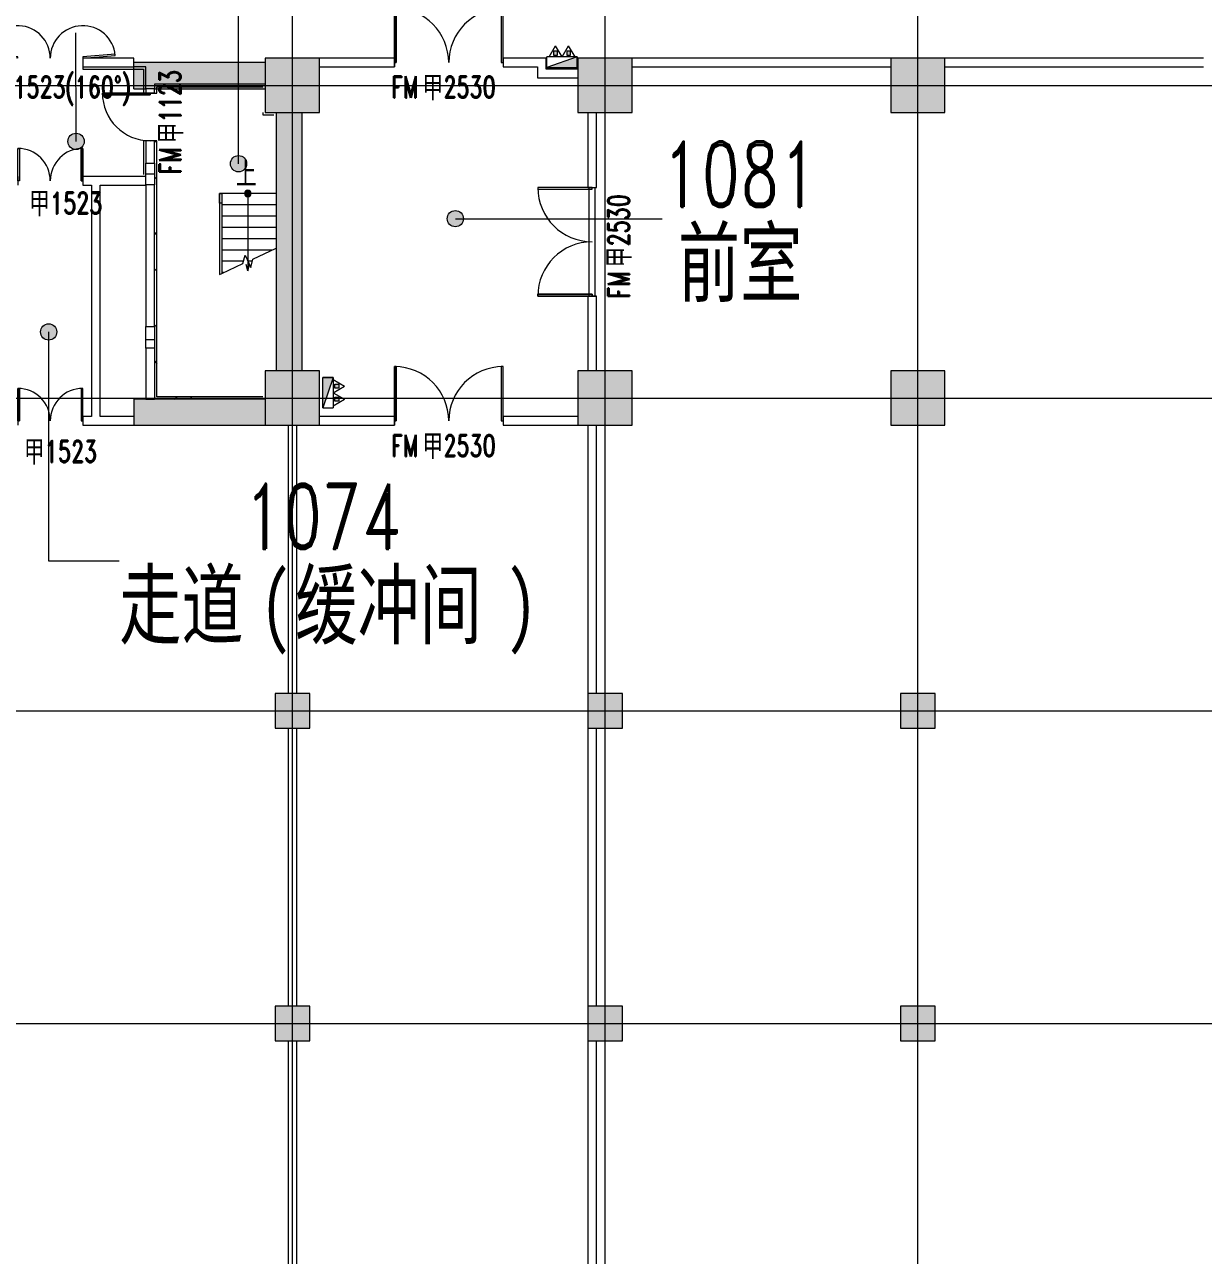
# Model space of a CAD drawing. Header units: millimetres. Extents: x -76632 to 443185, y -33181 to 192400.
# Drawn here: x 15434 to 42575, y 88261 to 116600 of the extents above; entities that cross this region are included whole.
import ezdxf

# ---------------------------------------------------------------- set-up
doc = ezdxf.new("R2010")
doc.units = ezdxf.units.MM
doc.linetypes.add('架空线', pattern=[3.97, 2.38, -1.59])
doc.linetypes.add('轴网线', pattern=[22.04, 18.38, -1.83, 0, -1.83])
doc.layers.get('0').update_dxf_attribs({"color": 8})
doc.layers.get('Defpoints').update_dxf_attribs({"color": 8})
for name, color, linetype, lineweight in [('A-ANNO-DIMS', 8, 'Continuous', 9), ('A-ANNO-NOTE', 8, 'Continuous', 5), ('A-AREA-IDEN', 8, 'Continuous', 9), ('A-DETL-GENF', 8, 'Continuous', 18), ('A-DOOR', 8, 'Continuous', 5), ('A-DOOR-IDEN', 8, 'Continuous', 9), ('A-DOOR-OPNG', 8, 'Continuous', 5), ('A-FLOR-HRAL', 8, 'Continuous', 5), ('A-WALL', 8, 'Continuous', 5), ('A-WALL-PATT', 8, 'Continuous', 9), ('M-EQPM', 8, 'Continuous', 5), ('S-COLS', 8, 'Continuous', 5), ('S-GRID', 8, 'Continuous', 9), ('S-STRS', 8, 'Continuous', 5), ('S-STRS-MBND', 8, 'Continuous', 5)]:
    doc.layers.add(name, color=color, linetype=linetype, lineweight=lineweight)
doc.styles.add('RomanD', font='romand__.ttf', dxfattribs={"width": 0.7, "height": 1500})
doc.styles.add('RomanD_1', font='romand__.ttf', dxfattribs={"width": 0.7, "height": 500})
doc.styles.add('RomanD_6', font='romand__.ttf', dxfattribs={"width": 0.65, "height": 350})
doc.styles.add('仿宋', font='simfang.ttf', dxfattribs={"width": 0.7, "height": 500})
doc.styles.add('仿宋_2', font='simfang.ttf', dxfattribs={"width": 0.7, "height": 1500})
doc.styles.add('微软雅黑', font='Microsoft YaHei.ttf', dxfattribs={"width": 0.7, "height": 500})
doc.dimstyles.new('0_5', dxfattribs={"dimscale": 304.8, "dimtxt": 351.251157, "dimasz": 0, "dimexe": 0.82021, "dimexo": 0.0625, "dimgap": 0, "dimtad": 1, "dimdec": 0, "dimzin": 0, "dimdsep": 46, "dimtxsty": 'RomanD_6', "dimblk1": 'NONE', "dimblk2": 'NONE', "dimsah": 1, "dimcen": 0.09, "dimazin": 0, "dimtfac": 1, "dimtdec": 4, "dimtix": 1, "dimtmove": 0, "dimatfit": 3, "dimfxl": 0.82021, "dimfxlon": 1, "dimtvp": 1, "dimtolj": 1, "dimtzin": 0, "dimlwd": 18, "dimlwe": 18, "dimarcsym": 2})
doc.dimstyles.new('0_7mm', dxfattribs={"dimscale": 304.8, "dimtxt": 351.251157, "dimasz": 0.82021, "dimexe": 1.64042, "dimexo": 0.0625, "dimgap": 0, "dimtad": 1, "dimdec": 0, "dimzin": 0, "dimdsep": 46, "dimtxsty": 'RomanD_6', "dimblk1": 'OBLIQUE', "dimblk2": 'OBLIQUE', "dimsah": 1, "dimcen": 0.09, "dimazin": 0, "dimtfac": 1, "dimtdec": 4, "dimtix": 1, "dimtmove": 0, "dimatfit": 3, "dimfxl": 1.64042, "dimfxlon": 1, "dimtvp": 1, "dimtolj": 1, "dimtzin": 0, "dimlwd": 18, "dimlwe": 18, "dimarcsym": 2})
pattern_1 = [(45, (-4e-09, 0), (-1060.66, 1060.66), []), (135, (-4e-09, 0), (-1060.66, -1060.66), [])]

# ---------------------------------------------------------------- blocks, each defined once
blk = doc.blocks.new('X-ST-F3-01-C-001_HLP2_rvt-1-LAY-1F-1_500-A')
at = {"layer": 'S-COLS', "true_color": 0x808080}
for points in [[(22225, 114575), (22225, 115825), (20975, 115825), (20975, 114575), (21825, 114575)], [(29425, 114575), (29425, 115825), (28175, 115825), (28175, 114575)], [(36625, 114575), (36625, 115825), (35375, 115825), (35375, 114575)], [(21259, 107375), (22225, 107375), (22225, 108625), (20975, 108625), (20975, 107375)], [(29425, 107375), (29425, 108625), (28175, 108625), (28175, 107375), (28600, 107375)], [(35375, 107375), (36625, 107375), (36625, 108625), (35375, 108625), (35375, 107750)], [(21500, 100400), (22000, 100400), (22000, 101200), (21200, 101200), (21200, 100400), (21259, 100400)], [(29200, 100400), (29200, 101200), (28400, 101200), (28400, 100400), (28600, 100400)], [(35600, 100400), (36400, 100400), (36400, 101200), (35600, 101200)], [(21200, 93200), (22000, 93200), (22000, 94000), (21200, 94000), (21200, 93474)], [(28600, 93200), (29200, 93200), (29200, 94000), (28400, 94000), (28400, 93200), (28467, 93200)], [(36400, 93200), (36400, 94000), (35600, 94000), (35600, 93200)]]:
    blk.add_hatch(color=8, dxfattribs=at).paths.add_polyline_path(points, flags=0)
at = {"layer": 'S-COLS', "color": 7, "lineweight": 9}
for p, q in [((22225, 115825), (20975, 115825)), ((20975, 115825), (20975, 114575)), ((22225, 114575), (22225, 115825)), ((29425, 115825), (28175, 115825)), ((28175, 115825), (28175, 114575)), ((29425, 114575), (29425, 115825)), ((36625, 115825), (35375, 115825)), ((35375, 115825), (35375, 114575)), ((36625, 114575), (36625, 115825)), ((20975, 114575), (22225, 114575)), ((28175, 114575), (29425, 114575)), ((35375, 114575), (36625, 114575)), ((22225, 108625), (20975, 108625)), ((20975, 108625), (20975, 107375)), ((22225, 107375), (22225, 108625)), ((29425, 108625), (28175, 108625)), ((28175, 108625), (28175, 107375)), ((29425, 107375), (29425, 108625)), ((36625, 108625), (35375, 108625)), ((35375, 108625), (35375, 107375)), ((36625, 107375), (36625, 108625)), ((20975, 107375), (22225, 107375)), ((28175, 107375), (29425, 107375)), ((35375, 107375), (36625, 107375)), ((22000, 101200), (21200, 101200)), ((21200, 101200), (21200, 100400)), ((22000, 100400), (22000, 101200)), ((29200, 101200), (28400, 101200)), ((28400, 101200), (28400, 100400)), ((29200, 100400), (29200, 101200)), ((36400, 101200), (35600, 101200)), ((35600, 101200), (35600, 100400)), ((36400, 100400), (36400, 101200)), ((21200, 100400), (22000, 100400)), ((28400, 100400), (29200, 100400)), ((35600, 100400), (36400, 100400)), ((22000, 94000), (21200, 94000)), ((21200, 94000), (21200, 93200)), ((22000, 93200), (22000, 94000)), ((29200, 94000), (28400, 94000)), ((28400, 94000), (28400, 93200)), ((29200, 93200), (29200, 94000)), ((36400, 94000), (35600, 94000)), ((35600, 94000), (35600, 93200)), ((36400, 93200), (36400, 94000)), ((21200, 93200), (22000, 93200)), ((28400, 93200), (29200, 93200)), ((35600, 93200), (36400, 93200))]:
    blk.add_line(p, q, dxfattribs=at)
at = {"layer": 'S-COLS', "color": 7}
for p, q in [((18225, 113160), (18225, 113410)), ((18225, 113410), (18425, 113410)), ((18425, 113410), (18425, 113160)), ((18425, 113160), (18225, 113160)), ((18225, 112910), (18225, 113160)), ((18425, 113160), (18425, 112910)), ((18425, 112910), (18225, 112910)), ((18225, 109650), (18425, 109650)), ((18225, 109350), (18225, 109650)), ((18425, 109650), (18425, 109350)), ((18225, 109150), (18225, 109350)), ((18225, 109350), (18425, 109350)), ((18425, 109150), (18225, 109150)), ((18425, 109350), (18425, 109150))]:
    blk.add_line(p, q, dxfattribs=at)
blk = doc.blocks.new('顶部扶栏类型 - 顶部扶栏_内部_-1074790-LAY-1F-1_500-A')
at = {"layer": 'A-FLOR-HRAL', "lineweight": 15}
for p, q in [((19925, 112710), (19975, 112710)), ((19925, 112490), (19925, 112710)), ((19975, 112710), (19975, 112490)), ((19975, 112490), (19925, 112490))]:
    blk.add_line(p, q, dxfattribs=at)
blk = doc.blocks.new('顶部扶栏类型 - 顶部扶栏_内部_-V12-LAY-1F-1_500-A')
at = {"layer": 'A-FLOR-HRAL', "lineweight": 15}
for p, q in [((19975, 112710), (19925, 112710)), ((19925, 112710), (19925, 110847)), ((19975, 112710), (19975, 110870)), ((19925, 110847), (19975, 110870))]:
    blk.add_line(p, q, dxfattribs=at)
blk = doc.blocks.new('上楼梯路径-C - 顺砌剖面-1864285-LAY-1F-1_500-A')
at = {"layer": 'A-DETL-GENF', "true_color": 0x808080}
blk.add_hatch(color=8, dxfattribs=at).paths.add_polyline_path([(0, -75), (19, -72), (53, -53), (72, -19), (72, 19), (53, 53), (19, 72), (-19, 72), (-53, 53), (-65, 38), (-75, 0), (-65, -37), (-37, -65), (-19, -72)], flags=0)
at = {"layer": 'A-DETL-GENF'}
for p, q in [((0, 0), (0, -75)), ((0, -75), (0, -1780)), ((0, -1780), (-39, -1635)), ((0, -1780), (39, -1635))]:
    blk.add_line(p, q, dxfattribs=at)
for start, end in [(90, 270), (270, 90)]:
    blk.add_arc((0, 0), 75, start, end, dxfattribs=at)
blk = doc.blocks.new('AR-F3-00-STA-001_HLP2_rvt-1-LAY-1F-1_500-A')
at = {"layer": 'S-STRS', "lineweight": 15}
for p, q in [((20500, 112710), (19975, 112710)), ((20650, 112710), (20500, 112710)), ((21225, 112710), (20650, 112710)), ((21225, 112450), (19975, 112450)), ((21225, 112190), (19975, 112190)), ((21225, 111930), (19975, 111930)), ((21225, 111670), (19975, 111670)), ((21133, 111410), (19975, 111410)), ((20475, 111150), (19975, 111150)), ((20675, 111150), (20575, 111150)), ((20017, 110890), (19975, 110890))]:
    blk.add_line(p, q, dxfattribs=at)
at = {"layer": 'S-STRS', "linetype": '架空线', "lineweight": 15}
for p, q in [((20500, 112710), (19975, 112710)), ((20650, 112710), (20500, 112710)), ((21225, 112710), (20650, 112710)), ((21225, 112450), (19975, 112450)), ((21225, 112190), (19975, 112190)), ((21225, 111930), (19975, 111930)), ((21225, 111670), (19975, 111670)), ((21133, 111410), (19975, 111410)), ((20475, 111150), (19975, 111150)), ((20675, 111150), (20575, 111150)), ((20017, 110890), (19975, 110890))]:
    blk.add_line(p, q, dxfattribs=at)
at = {"layer": 'S-STRS-MBND', "lineweight": 15}
for p, q in [((20688, 111203), (21225, 111453)), ((19975, 110870), (20462, 111097)), ((20462, 111097), (20509, 111292)), ((20509, 111292), (20641, 111008)), ((20641, 111008), (20688, 111203))]:
    blk.add_line(p, q, dxfattribs=at)
at = {"color": 2, "lineweight": 15, "true_color": 0xffff00}
for name in ['顶部扶栏类型 - 顶部扶栏_内部_-1074790-LAY-1F-1_500-A', '顶部扶栏类型 - 顶部扶栏_内部_-V12-LAY-1F-1_500-A']:
    blk.add_blockref(name, (0, 0), dxfattribs=at)
at = {"lineweight": 15}
blk.add_blockref('上楼梯路径-C - 顺砌剖面-1864285-LAY-1F-1_500-A', (20575, 112710), dxfattribs=at)
at = {"layer": 'A-ANNO-NOTE', "color": 7, "lineweight": 15, "insert": (20298, 113420), "char_height": 500, "width": 673.42, "attachment_point": 1, "style": '仿宋'}
blk.add_mtext('\\f仿宋|b0|i0|c134|p49|;\\W.7;上', dxfattribs=at)
blk = doc.blocks.new('双扇平开门-角度可调 - FM甲1523_160__-4715204-LAY-1F-1_500-A')
at = {"layer": 'A-DOOR'}
for p, q in [((-750, -100), (-1497, -165)), ((-1494, -195), (-747, -130)), ((-747, -130), (-750, -100)), ((750, -100), (747, -130)), ((747, -130), (1494, -195)), ((750, -100), (1497, -165))]:
    blk.add_line(p, q, dxfattribs=at)
for centre, start, end in [((-750, -100), 185, 0), ((750, -100), 180, 355)]:
    blk.add_arc(centre, 750, start, end, dxfattribs=at)
blk = doc.blocks.new('双扇平开防火门_带观察窗 - FM甲1523-4642620-LAY-1F-1_500-A')
at = {"layer": 'A-DOOR'}
for p, q in [((-750, 0), (-750, 750)), ((-750, 750), (-710, 750)), ((-750, 750), (-750, 550)), ((-710, 750), (-750, 750)), ((-710, 750), (-710, 0)), ((-710, 550), (-710, 750)), ((750, 750), (710, 750)), ((710, 750), (710, 0)), ((750, 750), (710, 750)), ((710, 750), (710, 550)), ((750, 0), (750, 750)), ((750, 550), (750, 750)), ((-750, 550), (-750, 350)), ((-750, 350), (-750, 0)), ((-710, 350), (-710, 550)), ((-710, 0), (-710, 350)), ((710, 550), (710, 350)), ((710, 350), (710, 0)), ((750, 350), (750, 550)), ((750, 0), (750, 350)), ((-710, 0), (-750, 0)), ((-750, 0), (-710, 0)), ((710, 0), (750, 0)), ((710, 0), (750, 0))]:
    blk.add_line(p, q, dxfattribs=at)
for centre, start, end in [((-750, 0), 0, 90), ((750, 0), 90, 180)]:
    blk.add_arc(centre, 750, start, end, dxfattribs=at)
at = {"layer": 'A-DOOR-OPNG'}
for p, q in [((-750, 100), (-750, -100)), ((750, 100), (750, -100))]:
    blk.add_line(p, q, dxfattribs=at)
blk = doc.blocks.new('单扇平开防火门_带观察窗 - FM甲1123-4703327-LAY-1F-1_500-A')
at = {"layer": 'A-DOOR'}
for p, q in [((550, 1100), (510, 1100)), ((510, 1100), (510, 0)), ((510, 1100), (550, 1100)), ((510, 900), (510, 1100)), ((510, 700), (510, 900)), ((550, 0), (550, 1100)), ((550, 1100), (550, 900)), ((550, 900), (550, 700)), ((510, 0), (510, 700)), ((550, 700), (550, 0)), ((510, 0), (550, 0)), ((550, 0), (510, 0))]:
    blk.add_line(p, q, dxfattribs=at)
blk.add_arc((550, 0), 1100, 90, 180, dxfattribs=at)
at = {"layer": 'A-DOOR-OPNG'}
for p, q in [((-550, -100), (-550, 100)), ((550, -99), (550, 100))]:
    blk.add_line(p, q, dxfattribs=at)
blk = doc.blocks.new('双扇平开防火门_带观察窗 - FM甲1523-4643333-LAY-1F-1_500-A')
at = {"layer": 'A-DOOR'}
for p, q in [((-710, 0), (-750, 0)), ((-750, 0), (-750, -750)), ((-750, 0), (-710, 0)), ((-750, -350), (-750, 0)), ((-710, -750), (-710, 0)), ((-710, 0), (-710, -350)), ((710, -750), (710, 0)), ((710, 0), (750, 0)), ((750, 0), (750, -750)), ((710, 0), (750, 0)), ((710, -350), (710, 0)), ((750, 0), (750, -350)), ((-750, -550), (-750, -350)), ((-750, -750), (-750, -550)), ((-710, -350), (-710, -550)), ((-710, -550), (-710, -750)), ((710, -550), (710, -350)), ((710, -750), (710, -550)), ((750, -350), (750, -550)), ((750, -550), (750, -750)), ((-750, -750), (-710, -750)), ((-710, -750), (-750, -750)), ((750, -750), (710, -750)), ((750, -750), (710, -750))]:
    blk.add_line(p, q, dxfattribs=at)
for centre, start, end in [((-750, 0), 270, 360), ((750, 0), 180, 270)]:
    blk.add_arc(centre, 750, start, end, dxfattribs=at)
at = {"layer": 'A-DOOR-OPNG'}
for p, q in [((-750, -100), (-750, 100)), ((750, -100), (750, 100))]:
    blk.add_line(p, q, dxfattribs=at)
blk = doc.blocks.new('双扇平开防火门_带观察窗 - FM甲2530-4642848-LAY-1F-1_500-A')
at = {"layer": 'A-DOOR'}
for p, q in [((-1250, 0), (-1250, 1250)), ((-1250, 1250), (-1210, 1250)), ((-1250, 1250), (-1250, 1050)), ((-1210, 1250), (-1250, 1250)), ((-1210, 1250), (-1210, 0)), ((-1210, 1050), (-1210, 1250)), ((1250, 1250), (1210, 1250)), ((1210, 1250), (1210, 0)), ((1250, 1250), (1210, 1250)), ((1210, 1250), (1210, 1050)), ((1250, 0), (1250, 1250)), ((1250, 1050), (1250, 1250)), ((-1250, 1050), (-1250, 850)), ((-1210, 850), (-1210, 1050)), ((1210, 1050), (1210, 850)), ((1250, 850), (1250, 1050)), ((-1250, 850), (-1250, 0)), ((-1210, 0), (-1210, 850)), ((1210, 850), (1210, 0)), ((1250, 0), (1250, 850)), ((-1210, 0), (-1250, 0)), ((-1250, 0), (-1210, 0)), ((1210, 0), (1250, 0)), ((1210, 0), (1250, 0))]:
    blk.add_line(p, q, dxfattribs=at)
for centre, start, end in [((-1250, 0), 0, 90), ((1250, 0), 90, 180)]:
    blk.add_arc(centre, 1250, start, end, dxfattribs=at)
at = {"layer": 'A-DOOR-OPNG'}
for p, q in [((-1250, 100), (-1250, -100)), ((1250, 100), (1250, -100))]:
    blk.add_line(p, q, dxfattribs=at)
blk = doc.blocks.new('双扇平开防火门_带观察窗 - FM甲2530-4644539-LAY-1F-1_500-A')
at = {"layer": 'A-DOOR'}
for p, q in [((-1250, 0), (-1250, 1250)), ((-1250, 1250), (-1210, 1250)), ((-1250, 1250), (-1250, 1050)), ((-1210, 1250), (-1250, 1250)), ((-1210, 1250), (-1210, 0)), ((-1210, 1050), (-1210, 1250)), ((1250, 1250), (1210, 1250)), ((1210, 1250), (1210, 0)), ((1250, 1250), (1210, 1250)), ((1210, 1250), (1210, 1050)), ((1250, 0), (1250, 1250)), ((1250, 1050), (1250, 1250)), ((-1250, 1050), (-1250, 850)), ((-1210, 850), (-1210, 1050)), ((1210, 1050), (1210, 850)), ((1250, 850), (1250, 1050)), ((-1250, 850), (-1250, 0)), ((-1210, 0), (-1210, 850)), ((1210, 850), (1210, 0)), ((1250, 0), (1250, 850)), ((-1210, 0), (-1250, 0)), ((-1250, 0), (-1210, 0)), ((1210, 0), (1250, 0)), ((1210, 0), (1250, 0))]:
    blk.add_line(p, q, dxfattribs=at)
for centre, start, end in [((-1250, 0), 0, 90), ((1250, 0), 90, 180)]:
    blk.add_arc(centre, 1250, start, end, dxfattribs=at)
at = {"layer": 'A-DOOR-OPNG'}
for p, q in [((-1250, 100), (-1250, -100)), ((-1250, 70), (1250, 70)), ((1250, 100), (1250, -100)), ((-1250, -70), (1250, -70))]:
    blk.add_line(p, q, dxfattribs=at)
blk = doc.blocks.new('室内消火栓箱_带灭火器__左右式_ - SG24D65-P-4299218-LAY-1F-1_500-A')
at = {"layer": 'A-DETL-GENF', "lineweight": 5}
h = blk.add_hatch(color=256, dxfattribs=at)
h.paths.add_polyline_path([(-195, 370), (-195, 280), (-105, 280), (-105, 370), (-130, 370)], flags=0)
h.paths.add_polyline_path([(150, 370), (105, 370), (105, 280), (195, 280), (195, 370)], flags=0)
blk.add_hatch(color=256, dxfattribs=at).paths.add_polyline_path([(-350, 240), (-350, 0), (350, 0), (-283, 217)], flags=0)
for p, q in [((-300, 240), (-150, 500)), ((-195, 370), (-105, 370)), ((-195, 280), (-195, 370)), ((0, 240), (-150, 500)), ((-105, 370), (-105, 280)), ((0, 240), (150, 500)), ((105, 280), (105, 370)), ((105, 370), (195, 370)), ((300, 240), (150, 500)), ((195, 370), (195, 280)), ((-350, 240), (350, 240)), ((-350, 240), (350, 0)), ((-350, 240), (-350, 0)), ((-350, 240), (350, 0)), ((-350, 0), (-350, 240)), ((-105, 280), (-195, 280)), ((195, 280), (105, 280)), ((350, 0), (-350, 0)), ((350, 0), (-350, 0))]:
    blk.add_line(p, q, dxfattribs=at)
at = {"layer": 'M-EQPM'}
blk.add_line((350, 0), (350, 240), dxfattribs=at)
blk = doc.blocks.new('室内消火栓箱_带灭火器__左右式_ - SG24D65-P-4294461-LAY-1F-1_500-A')
at = {"layer": 'A-DETL-GENF', "lineweight": 5}
blk.add_hatch(color=256, dxfattribs=at).paths.add_polyline_path([(-350, -240), (350, 0), (-350, 0), (-350, -128)], flags=0)
h = blk.add_hatch(color=256, dxfattribs=at)
h.paths.add_polyline_path([(-105, -370), (-105, -280), (-195, -280), (-195, -370)], flags=0)
h.paths.add_polyline_path([(195, -370), (195, -280), (105, -280), (105, -370)], flags=0)
for p, q in [((350, 0), (-350, 0)), ((-350, -240), (350, 0)), ((-350, -240), (-350, 0)), ((-350, 0), (-350, -240)), ((-350, -240), (350, 0)), ((350, 0), (-350, 0)), ((-350, -240), (350, -240)), ((-300, -240), (-150, -500)), ((-105, -280), (-195, -280)), ((-195, -280), (-195, -370)), ((0, -240), (-150, -500)), ((-105, -370), (-105, -280)), ((0, -240), (150, -500)), ((195, -280), (105, -280)), ((105, -280), (105, -370)), ((300, -240), (150, -500)), ((195, -370), (195, -280)), ((-195, -370), (-105, -370)), ((105, -370), (195, -370))]:
    blk.add_line(p, q, dxfattribs=at)
at = {"layer": 'M-EQPM'}
blk.add_line((350, 0), (350, -240), dxfattribs=at)
blk = doc.blocks.new('*D1431')
at = {"layer": 'A-ANNO-DIMS', "color": 0, "lineweight": 18, "transparency": 16777216}
for p, q in [((19261, 131300), (19742, 131300)), ((19492, 130200), (19492, 131300)), ((19261, 130200), (19742, 130200)), ((259200, 4470), (259200, 4951)), ((264000, 4470), (264000, 4951)), ((259200, 4701), (264000, 4701))]:
    blk.add_line(p, q, dxfattribs=at)
at = {"layer": 'Defpoints', "color": 0, "transparency": 16777216}
for p in [(19242, 131300), (19492, 131300), (19242, 130200), (264000, 4701), (259200, 4451), (264000, 4451)]:
    blk.add_point(p, dxfattribs=at)
at = {"layer": 'A-ANNO-DIMS', "color": 0, "lineweight": 18, "transparency": 16777216, "insert": (19317, 130750), "char_height": 350, "width": 972.7, "attachment_point": 5, "rotation": 90, "style": 'RomanD_6'}
blk.add_mtext('\\A1;1100', dxfattribs=at)
at = {"layer": 'A-ANNO-DIMS', "color": 0, "lineweight": 18, "transparency": 16777216, "insert": (261600, 4876), "char_height": 350, "width": 972.7, "attachment_point": 5, "style": 'RomanD_6'}
blk.add_mtext('\\A1;4800', dxfattribs=at)
blk = doc.blocks.new('_None')
blk = doc.blocks.new('*D1432')
at = {"layer": 'A-ANNO-DIMS', "color": 0, "lineweight": 18, "transparency": 16777216}
for p, q in [((19261, 133750), (19742, 133750)), ((19492, 131300), (19492, 133750)), ((19261, 131300), (19742, 131300)), ((260638, 2650), (261119, 2650)), ((260869, 1700), (260869, 2650)), ((261100, 1700), (260619, 1700))]:
    blk.add_line(p, q, dxfattribs=at)
at = {"layer": 'Defpoints', "color": 0, "transparency": 16777216}
for p in [(19242, 133750), (19492, 133750), (19242, 131300), (260619, 2650), (260869, 2650), (261119, 1700)]:
    blk.add_point(p, dxfattribs=at)
at = {"layer": 'A-ANNO-DIMS', "color": 0, "lineweight": 18, "transparency": 16777216, "char_height": 350, "attachment_point": 5, "rotation": 90, "style": 'RomanD_6'}
for s, insert, width in [('\\A1;2450', (19317, 132525), 972.7), ('\\A1;950', (260694, 2175), 729.52)]:
    blk.add_mtext(s, dxfattribs=dict(at, insert=insert, width=width))
blk = doc.blocks.new('_Oblique')
at = {"color": 0, "linetype": 'ByBlock', "lineweight": -2}
blk.add_line((-0.5, -0.5), (0.5, 0.5), dxfattribs=at)
blk = doc.blocks.new('*D1435')
at = {"layer": 'A-ANNO-DIMS', "color": 0, "lineweight": 18, "transparency": 16777216}
for p, q in [((36400, 122962), (36400, 123443)), ((37400, 122962), (37400, 123443)), ((36400, 123193), (37400, 123193)), ((142908, 4300), (141928, 4300)), ((142428, 4300), (142428, -550)), ((142908, -550), (141928, -550))]:
    blk.add_line(p, q, dxfattribs=at)
at = {"layer": 'Defpoints', "color": 0, "transparency": 16777216}
for p in [(37400, 123193), (36400, 122943), (37400, 122943), (142928, 4300), (142428, -550), (142928, -550)]:
    blk.add_point(p, dxfattribs=at)
at = {"layer": 'A-ANNO-DIMS', "color": 0, "lineweight": 18, "transparency": 16777216, "xscale": 250, "yscale": 250, "zscale": 250}
for p, rotation in [((142428, 4300), 90), ((142428, -550), 270)]:
    blk.add_blockref('_Oblique', p, dxfattribs=dict(at, rotation=rotation))
at = {"layer": 'A-ANNO-DIMS', "color": 0, "lineweight": 18, "transparency": 16777216, "insert": (36900, 123368), "char_height": 350, "width": 972.7, "attachment_point": 5, "style": 'RomanD_6'}
blk.add_mtext('\\A1;1000', dxfattribs=at)
at = {"layer": 'A-ANNO-DIMS', "color": 0, "lineweight": 18, "transparency": 16777216, "insert": (142253, 1875), "char_height": 350, "width": 972.7, "attachment_point": 5, "rotation": 90, "style": 'RomanD_6'}
blk.add_mtext('\\A1;4850', dxfattribs=at)

msp = doc.modelspace()

# ---------------------------------------------------------------- hatches: boundary and pattern name
at = {"layer": 'A-AREA-IDEN', "lineweight": 18, "transparency": 33554687}
h = msp.add_hatch(color=256, dxfattribs=at)
edge = h.paths.add_edge_path(flags=0)
edge.add_arc((16618.3, 113911.8), 187.5, 0, 360)
h = msp.add_hatch(color=256, dxfattribs=at)
edge = h.paths.add_edge_path(flags=0)
edge.add_arc((20358.8, 113397.4), 187.5, 0, 360)
h = msp.add_hatch(color=256, dxfattribs=at)
edge = h.paths.add_edge_path(flags=0)
edge.add_arc((25351.4, 112131.5), 187.5, 0, 360)
h = msp.add_hatch(color=256, dxfattribs=at)
edge = h.paths.add_edge_path(flags=0)
edge.add_arc((15987.4, 109523.7), 187.5, 0, 360)
at = {"layer": 'A-WALL-PATT', "lineweight": 5, "transparency": 33554687}
for points in [[(17950, 115125), (20975, 115125), (20975, 115725), (17950, 115725), (17950, 115625)], [(21225, 108625), (21825, 108625), (21825, 114575), (21225, 114575), (21225, 109148.7)], [(20975, 107375), (20975, 107975), (17950, 107975), (17950, 107375)]]:
    msp.add_hatch(color=256, dxfattribs=at).paths.add_polyline_path(points, flags=0)
h = msp.add_hatch(dxfattribs=at)
h.set_pattern_fill('FP_11', color=256, style=0, pattern_type=2)
h.set_pattern_definition(pattern_1)
h.paths.add_polyline_path([(18481, 108031), (18481, 113925), (18425, 113925), (18425, 108031)], flags=0)
h.paths.add_polyline_path([(18481, 115025), (18481, 115125), (18425, 115125), (18425, 115025)], flags=0)
h = msp.add_hatch(dxfattribs=at)
h.set_pattern_fill('FP_11', color=256, style=0, pattern_type=2)
h.set_pattern_definition(pattern_1)
h.paths.add_polyline_path([(18425, 107975), (20975, 107975), (20975, 108031), (18425, 108031)], flags=0)

# ---------------------------------------------------------------- linework, layer by layer
at = {"layer": 'A-AREA-IDEN', "lineweight": 18, "transparency": 33554687}
for p, q in [((20358.8, 113397.4), (20358.8, 118698.4)), ((16618.3, 113911.8), (16612.6, 116409.5)), ((25351.4, 112131.5), (30112.1, 112131.5)), ((15987.4, 109523.7), (15987.4, 104253.1)), ((15987.4, 104253.1), (17612.6, 104253.1))]:
    msp.add_line(p, q, dxfattribs=at)
for centre in [(16618.3, 113911.8), (20358.8, 113397.4), (25351.4, 112131.5), (15987.4, 109523.7)]:
    msp.add_circle(centre, 187.5, dxfattribs=at)
at = {"layer": 'A-WALL', "lineweight": 9, "transparency": 33554687}
for p, q in [((17950, 115825), (16775, 115825)), ((16775, 115825), (16775, 115625)), ((16775, 115625), (17950, 115625)), ((17950, 115125), (17950, 115825)), ((20975, 115725), (17950, 115725)), ((23950, 115825), (22225, 115825)), ((22225, 115625), (23950, 115625)), ((23950, 115625), (23950, 115825)), ((27445, 115825), (26450, 115825)), ((26450, 115825), (26450, 115625)), ((26450, 115625), (27245, 115625)), ((27245, 115625), (27245, 115375)), ((27445, 115625), (27445, 115825)), ((27445, 115575), (27445, 115625)), ((35375, 115825), (29425, 115825)), ((29425, 115625), (35375, 115625)), ((42575, 115825), (36625, 115825)), ((36625, 115625), (42575, 115625)), ((27245, 115375), (28175, 115375)), ((28175, 115575), (27445, 115575)), ((17950, 115125), (18225, 115125)), ((18225, 115125), (18225, 115025)), ((18425, 115025), (18425, 115125)), ((18425, 115125), (20975, 115125)), ((18225, 115025), (18425, 115025)), ((21225, 114575), (21225, 108625)), ((21825, 108625), (21825, 114575)), ((28400, 114575), (28400, 112850)), ((28600, 112850), (28600, 114575)), ((18425, 113925), (18225, 113925)), ((18225, 113925), (18225, 113410)), ((18425, 113410), (18425, 113925)), ((16775, 113100), (16775, 112900)), ((18225, 113100), (16775, 113100)), ((16775, 112900), (16975, 112900)), ((16975, 112900), (16975, 107575)), ((17175, 107575), (17175, 112900)), ((17175, 112900), (18225, 112900)), ((18225, 112900), (18225, 109650)), ((18425, 109650), (18425, 112910)), ((28400, 112850), (28600, 112850)), ((28400, 110350), (28400, 108625)), ((28600, 110350), (28400, 110350)), ((28600, 108625), (28600, 110350)), ((18225, 109150), (18225, 107975)), ((18425, 109150), (18425, 107975)), ((18225, 107975), (17950, 107975)), ((17950, 107975), (17950, 107575)), ((20975, 107975), (18425, 107975)), ((16975, 107575), (16775, 107575)), ((16775, 107575), (16775, 107375)), ((17950, 107575), (17175, 107575)), ((23950, 107575), (22225, 107575)), ((23950, 107375), (23950, 107575)), ((28175, 107575), (26450, 107575)), ((26450, 107575), (26450, 107375)), ((16775, 107375), (17950, 107375)), ((17950, 107375), (20975, 107375)), ((21500, 107375), (21500, 101200)), ((21700, 101200), (21700, 107375)), ((22225, 107375), (23950, 107375)), ((26450, 107375), (28175, 107375)), ((28400, 107375), (28400, 101200)), ((28600, 101200), (28600, 107375)), ((21500, 100400), (21500, 94000)), ((21700, 94000), (21700, 100400)), ((28400, 100400), (28400, 94000)), ((28600, 94000), (28600, 100400)), ((21500, 93200), (21500, 86800)), ((21700, 86800), (21700, 93200)), ((28400, 93200), (28400, 86800)), ((28600, 86800), (28600, 93200))]:
    msp.add_line(p, q, dxfattribs=at)
at = {"layer": 'A-WALL', "transparency": 33554687}
for p, q in [((16775, 115625), (16775, 115575)), ((18225, 115625), (17950, 115625)), ((18225, 115125), (18225, 115625)), ((16775, 115575), (18175, 115575)), ((18175, 115575), (18175, 115025)), ((18425, 115125), (18225, 115125)), ((18425, 115225), (18425, 115125)), ((20975, 115225), (18425, 115225)), ((18481, 115025), (18481, 115169)), ((18481, 115169), (20919, 115169)), ((18175, 115025), (18225, 115025)), ((18425, 115025), (18481, 115025)), ((20919, 114575), (20919, 114519)), ((20919, 114519), (21169, 114519)), ((18225, 113925), (18175, 113925)), ((18175, 113925), (18175, 113150)), ((18481, 113925), (18425, 113925)), ((18481, 108031), (18481, 113925)), ((18225, 107975), (18425, 107975)), ((20919, 108031), (18481, 108031)), ((17950, 107575), (17950, 107375)), ((17950, 107375), (17950, 107375))]:
    msp.add_line(p, q, dxfattribs=at)
at = {"layer": 'S-GRID', "linetype": '轴网线', "transparency": 33554687}
for p, q in [((21600, -17706.2), (21600, 174400)), ((28800, -17706.2), (28800, 174400)), ((36000, -17706.2), (36000, 174400)), ((-16000, 115200), (308800, 115200)), ((-16000, 108000), (308800, 108000)), ((-16000, 100800), (308800, 100800)), ((-16000, 93600), (308800, 93600))]:
    msp.add_line(p, q, dxfattribs=at)

# ---------------------------------------------------------------- block references
at = {"lineweight": 5, "transparency": 33554687}
for name in ['X-ST-F3-01-C-001_HLP2_rvt-1-LAY-1F-1_500-A', 'AR-F3-00-STA-001_HLP2_rvt-1-LAY-1F-1_500-A']:
    msp.add_blockref(name, (0, 0), dxfattribs=at)
at = {"layer": 'A-DOOR', "transparency": 33554687}
for name, p in [('双扇平开防火门_带观察窗 - FM甲2530-4642848-LAY-1F-1_500-A', (25200, 115725)), ('双扇平开防火门_带观察窗 - FM甲2530-4642848-LAY-1F-1_500-A', (25200, 107475)), ('双扇平开防火门_带观察窗 - FM甲1523-4642620-LAY-1F-1_500-A', (16025, 107475))]:
    msp.add_blockref(name, p, dxfattribs=at)
for name, p, rotation in [('双扇平开门-角度可调 - FM甲1523_160__-4715204-LAY-1F-1_500-A', (16025, 115725), 180), ('单扇平开防火门_带观察窗 - FM甲1123-4703327-LAY-1F-1_500-A', (18325, 114475), 90), ('双扇平开防火门_带观察窗 - FM甲1523-4643333-LAY-1F-1_500-A', (16025, 113000), 180), ('双扇平开防火门_带观察窗 - FM甲2530-4644539-LAY-1F-1_500-A', (28500, 111600), 90)]:
    msp.add_blockref(name, p, dxfattribs=dict(at, rotation=rotation))
at = {"layer": 'M-EQPM', "transparency": 33554687}
for name, p, rotation in [('室内消火栓箱_带灭火器__左右式_ - SG24D65-P-4294461-LAY-1F-1_500-A', (27810, 115615), 180), ('室内消火栓箱_带灭火器__左右式_ - SG24D65-P-4299218-LAY-1F-1_500-A', (22300, 108125), 270)]:
    msp.add_blockref(name, p, dxfattribs=dict(at, rotation=rotation))

# ---------------------------------------------------------------- texts
at = {"layer": 'A-AREA-IDEN', "transparency": 33554687, "char_height": 1500, "attachment_point": 1}
for s, insert, width, style in [('1081', (30112.1, 113905.1), 4826.159, 'RomanD'), ('前室', (30475.6, 111871), 3928.269, '仿宋_2'), ('1074', (20490.1, 106026.8), 4826.159, 'RomanD'), ('走道', (17612.6, 103992.7), 3928.269, '仿宋_2'), ('\\f仿宋|b0|i0|c134|p49|;\\W.7;(', (20853.8, 103992.7), 982.067, '仿宋_2'), ('缓冲间', (21664.1, 103992.7), 5892.403, '仿宋_2'), ('\\f仿宋|b0|i0|c134|p49|;\\W.7;)', (26525.8, 103992.7), 982.067, '仿宋_2')]:
    msp.add_mtext(s, dxfattribs=dict(at, insert=insert, width=width, style=style))
at = {"layer": 'A-DOOR-IDEN', "transparency": 33554687, "char_height": 500, "attachment_point": 1}
for s, insert, width, style in [('1523(160°)', (15178.7, 115410.9), 3731.855, 'RomanD_1'), ('FM', (23875.1, 115410.9), 869.831, 'RomanD_1'), ('\\f微软雅黑|b0|i0|c134|p34|;\\W.7;甲', (24592.8, 115410.9), 589.24, '微软雅黑'), ('2530', (25079, 115410.9), 1683.544, 'RomanD_1'), ('\\f微软雅黑|b0|i0|c134|p34|;\\W.7;甲', (15537.8, 112741.8), 589.24, '微软雅黑'), ('1523', (16024, 112741.8), 1683.544, 'RomanD_1'), ('FM', (23875.1, 107155.7), 869.831, 'RomanD_1'), ('\\f微软雅黑|b0|i0|c134|p34|;\\W.7;甲', (24592.8, 107155.7), 589.24, '微软雅黑'), ('2530', (25079, 107155.7), 1683.544, 'RomanD_1'), ('\\f微软雅黑|b0|i0|c134|p34|;\\W.7;甲', (15417.8, 107021.1), 589.24, '微软雅黑'), ('1523', (15904, 107021.1), 1683.544, 'RomanD_1')]:
    msp.add_mtext(s, dxfattribs=dict(at, insert=insert, width=width, style=style))
at = {"layer": 'A-DOOR-IDEN', "transparency": 33554687, "char_height": 500, "attachment_point": 1, "rotation": 90}
for s, insert, width, style in [('1123', (18534.7, 114354), 1683.544, 'RomanD_1'), ('\\f微软雅黑|b0|i0|c134|p34|;\\W.7;甲', (18534.7, 113867.8), 589.24, '微软雅黑'), ('FM', (18534.7, 113150.1), 869.831, 'RomanD_1'), ('2530', (28859.9, 111494.9), 1683.544, 'RomanD_1'), ('\\f微软雅黑|b0|i0|c134|p34|;\\W.7;甲', (28859.9, 111008.7), 589.24, '微软雅黑'), ('FM', (28859.9, 110291), 869.831, 'RomanD_1')]:
    msp.add_mtext(s, dxfattribs=dict(at, insert=insert, width=width, style=style))

# ---------------------------------------------------------------- dimensions: what is measured, and where the dimension line sits
at = {"layer": 'A-ANNO-DIMS', "lineweight": 18, "transparency": 33554687}
for base, p1, p2, dimstyle, override, picture, middle in [((19492.1, 133750), (19242.1, 131300), (19242.1, 133750), '0_5', {"dimpost": '<>', "dimfxl": 2450}, '*D1432', (19317.1, 132525)), ((19492.1, 131300), (19242.1, 130200), (19242.1, 131300), '0_5', {"dimpost": '<>', "dimfxl": 1100}, '*D1431', (19317.1, 130750)), ((142427.5, -550), (142927.5, 4300), (142927.5, -550), '0_7mm', {"dimpost": '<>', "dimfxl": 4850}, '*D1435', (142252.5, 1875))]:
    dim = msp.add_linear_dim(base=base, p1=p1, p2=p2, angle=90, dimstyle=dimstyle, override=override, dxfattribs=at)
    dim.commit()
    dim.dimension.update_dxf_attribs({"geometry": picture, "text_midpoint": middle})

doc.saveas('drawing.dxf')
